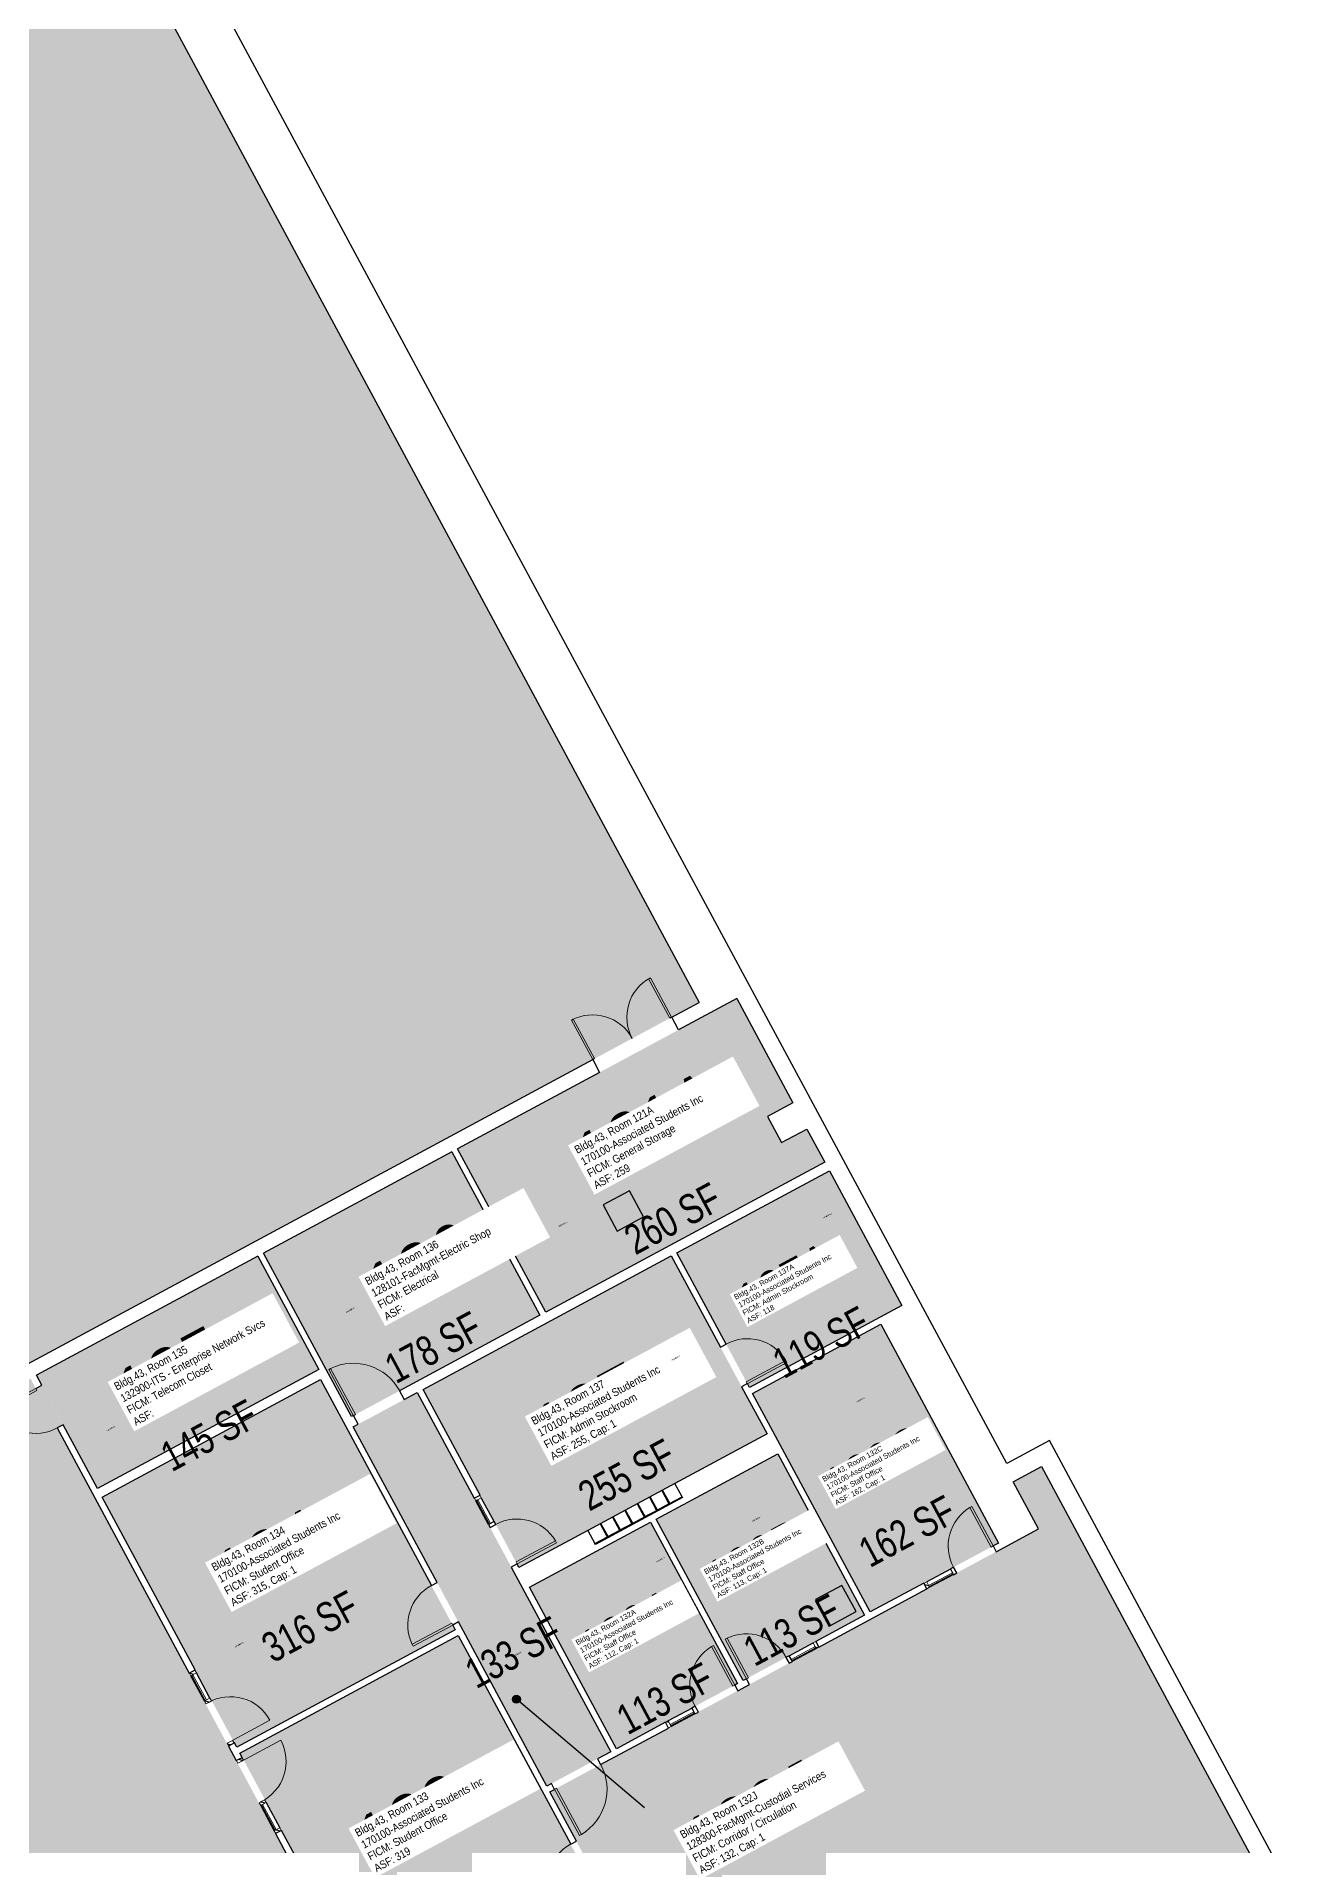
# Model space of a CAD drawing. Header units: inches. Extents: x 69213682 to 69221478, y 27658977 to 27667505.
# Drawn here: x 69218197 to 69219215, y 27664406 to 27665859 of the extents above; entities that cross this region are included whole.
import ezdxf
from ezdxf.enums import TextEntityAlignment as Align

# ---------------------------------------------------------------- set-up
doc = ezdxf.new("R2010")
doc.units = ezdxf.units.IN
doc.header["$LTSCALE"] = 100
doc.header["$MEASUREMENT"] = 0
for name, color, linetype in [('A-DOOR', 2, 'CONTINUOUS'), ('A-FLOR', 3, 'CONTINUOUS'), ('A-GLAZ', 1, 'CONTINUOUS'), ('A-IDEN-RNUM', 7, 'CONTINUOUS'), ('A-IDEN-SNUM', 4, 'CONTINUOUS'), ('A-IDEN-VNUM', 4, 'CONTINUOUS'), ('A-WALL', 5, 'CONTINUOUS'), ('AREA-TEXT', 3, 'CONTINUOUS'), ('Rooms-Category-Color', 7, 'CONTINUOUS'), ('Rooms-College-Color', 7, 'CONTINUOUS'), ('Rooms-Department-Color', 7, 'CONTINUOUS'), ('Rooms-Division-Color', 7, 'CONTINUOUS'), ('Rooms-Information', 7, 'CONTINUOUS')]:
    doc.layers.add(name, color=color, linetype=linetype)
doc.styles.add('CP_AREA', font='arial.ttf', dxfattribs={"height": 15})
doc.styles.add('CP_ROOMSNUMBER', font='arial.ttf', dxfattribs={"height": 1})
doc.styles.add('CP_ROOMVNUMBER', font='arial.ttf', dxfattribs={"width": 0.85, "height": 0.075})

# ---------------------------------------------------------------- blocks, each defined once
blk = doc.blocks.new('Single-Flush - 36_ x 84_ C1 SOLID CORE-190-BACKGROUND Level 1 Parent View')
at = {"layer": 'A-DOOR', "lineweight": 20}
for p, q in [((16.2, -2.6), (16.2, -38.6)), ((18, -2.6), (16.2, -2.6)), ((18, -2.6), (18, -38.6)), ((18, -38.6), (16.2, -38.6))]:
    blk.add_line(p, q, dxfattribs=at)
at = {"layer": 'A-DOOR', "lineweight": 5}
blk.add_arc((18, -2.6), 36.1, 180, 267.2188, dxfattribs=at)
blk = doc.blocks.new('Single-Flush - 36_ x 84_ C1 SOLID CORE-191-BACKGROUND Level 1 Parent View')
at = {"layer": 'A-DOOR', "lineweight": 20}
for p, q in [((16.2, 2.6), (16.2, 38.6)), ((18, 38.6), (16.2, 38.6)), ((18, 2.6), (18, 38.6)), ((18, 2.6), (16.2, 2.6))]:
    blk.add_line(p, q, dxfattribs=at)
at = {"layer": 'A-DOOR', "lineweight": 5}
blk.add_arc((18, 2.6), 36.1, 92.7812, 180, dxfattribs=at)
blk = doc.blocks.new('Double-Flush - 72_ x 84_-1135-BACKGROUND Level 1 Parent View')
at = {"layer": 'A-DOOR', "lineweight": 20}
for p, q in [((-36, 41.8), (-34.3, 41.8)), ((-36, 5.8), (-36, 41.8)), ((-34.3, 5.8), (-34.3, 41.8)), ((34.2, 5.8), (34.2, 41.8)), ((36, 5.8), (36, 41.8)), ((-36, 5.8), (-34.3, 5.8)), ((36, 5.8), (34.2, 5.8))]:
    blk.add_line(p, q, dxfattribs=at)
at = {"layer": 'A-DOOR', "lineweight": 5}
for centre, start, end in [((-36, 5.8), 0, 90), ((36, 5.8), 90, 180)]:
    blk.add_arc(centre, 36, start, end, dxfattribs=at)
blk = doc.blocks.new('Single-Flush - 36_ x 84_-956-BACKGROUND Level 1 Parent View')
at = {"layer": 'A-DOOR', "lineweight": 20}
for p, q in [((16.2, 2.7), (16.2, 38.8)), ((18, 38.8), (16.2, 38.8)), ((18, 2.7), (18, 38.8)), ((18, 2.7), (16.2, 2.7))]:
    blk.add_line(p, q, dxfattribs=at)
at = {"layer": 'A-DOOR', "lineweight": 5}
blk.add_arc((18, 2.7), 36.1, 92.7812, 180, dxfattribs=at)
blk = doc.blocks.new('Single-Flush - 42_ x 84_ C1 SOLID CORE-955-BACKGROUND Level 1 Parent View')
at = {"layer": 'A-DOOR', "lineweight": 20}
for p, q in [((19.2, -3.9), (19.2, -46)), ((21, -3.9), (19.2, -3.9)), ((21, -3.9), (21, -46)), ((21, -46), (19.2, -46))]:
    blk.add_line(p, q, dxfattribs=at)
at = {"layer": 'A-DOOR', "lineweight": 5}
blk.add_arc((21, -3.9), 42.1, 180, 267.6158, dxfattribs=at)
blk = doc.blocks.new('Single-Flush - 42_ x 84_ C1 SOLID CORE-855-BACKGROUND Level 1 Parent View')
at = {"layer": 'A-DOOR', "lineweight": 20}
for p, q in [((19.2, 2.6), (19.2, 44.7)), ((21, 44.7), (19.2, 44.7)), ((21, 2.6), (21, 44.7)), ((21, 2.6), (19.2, 2.6))]:
    blk.add_line(p, q, dxfattribs=at)
at = {"layer": 'A-DOOR', "lineweight": 5}
blk.add_arc((21, 2.6), 42.1, 92.3842, 180, dxfattribs=at)
blk = doc.blocks.new('System Panel - Glazed-544-BACKGROUND Level 1 Parent View')
at = {"layer": 'A-GLAZ', "lineweight": 15}
for p, q in [((10.84375, 1.75), (-10.84375, 1.75)), ((-10.84375, 1.75), (-10.84375, 0.75)), ((-10.84375, 0.75), (10.84375, 0.75)), ((10.84375, 0.75), (10.84375, 1.75))]:
    blk.add_line(p, q, dxfattribs=at)
blk = doc.blocks.new('System Panel - Glazed-542-BACKGROUND Level 1 Parent View')
at = {"layer": 'A-GLAZ', "lineweight": 15}
for p, q in [((10.84375, -0.75), (-10.84375, -0.75)), ((-10.84375, -0.75), (-10.84375, -1.75)), ((-10.84375, -1.75), (10.84375, -1.75)), ((10.84375, -1.75), (10.84375, -0.75))]:
    blk.add_line(p, q, dxfattribs=at)
blk = doc.blocks.new('System Panel - Glazed-539-BACKGROUND Level 1 Parent View')
at = {"layer": 'A-GLAZ', "lineweight": 15}
for p, q in [((10.84375, 1.75), (-10.84375, 1.75)), ((-10.84375, 1.75), (-10.84375, 0.75)), ((-10.84375, 0.75), (10.84375, 0.75)), ((10.84375, 0.75), (10.84375, 1.75))]:
    blk.add_line(p, q, dxfattribs=at)
blk = doc.blocks.new('System Panel - Glazed-536-BACKGROUND Level 1 Parent View')
at = {"layer": 'A-GLAZ', "lineweight": 15}
for p, q in [((10.75, 1.75), (-10.75, 1.75)), ((-10.75, 1.75), (-10.75, 0.75)), ((-10.75, 0.75), (10.75, 0.75)), ((10.75, 0.75), (10.75, 1.75))]:
    blk.add_line(p, q, dxfattribs=at)
blk = doc.blocks.new('Curtain Wall-Store Front-Sgl - Store Front Single Door-258-BACKGROUND Level 1 Parent View')
at = {"layer": 'A-DOOR', "lineweight": 20}
blk.add_line((-18, -0.5), (-18, -36.5), dxfattribs=at)
at = {"layer": 'A-DOOR', "lineweight": 5}
blk.add_arc((-18, -0.5), 36, 270, 1.7978, dxfattribs=at)
blk = doc.blocks.new('Curtain Wall-Store Front-Sgl - Store Front Single Door-257-BACKGROUND Level 1 Parent View')
at = {"layer": 'A-DOOR', "lineweight": 20}
blk.add_line((-18, 0.5), (-18, 36.5), dxfattribs=at)
at = {"layer": 'A-DOOR', "lineweight": 5}
blk.add_arc((-18, 0.5), 36, 358.2022, 90, dxfattribs=at)
blk = doc.blocks.new('System Panel - Glazed-256-BACKGROUND Level 1 Parent View')
at = {"layer": 'A-GLAZ', "lineweight": 15}
for p, q in [((11.5, -0.75), (-11.5, -0.75)), ((-11.5, -0.75), (-11.5, -1.75)), ((-11.5, -1.75), (11.5, -1.75)), ((11.5, -1.75), (11.5, -0.75))]:
    blk.add_line(p, q, dxfattribs=at)
blk = doc.blocks.new('System Panel - Glazed-249-BACKGROUND Level 1 Parent View')
at = {"layer": 'A-GLAZ', "lineweight": 15}
for p, q in [((11.5, 1.75), (-11.5, 1.75)), ((-11.5, 1.75), (-11.5, 0.75)), ((-11.5, 0.75), (11.5, 0.75)), ((11.5, 0.75), (11.5, 1.75))]:
    blk.add_line(p, q, dxfattribs=at)

msp = doc.modelspace()

# ---------------------------------------------------------------- hatches: boundary and pattern name
at = {"layer": 'A-GLAZ', "extrusion": (0, 0, -1)}
h = msp.add_hatch(dxfattribs=at)
h.set_pattern_fill('FP1_108', color=256, angle=61.7104, style=0, pattern_type=2)
h.set_pattern_definition([(16.71, (-69218525.759, 27664695.046), (-6.9, 22.986), []), (16.71, (-69218522.915, 27664700.33), (16.086, 29.887), []), (16.71, (-69218528.602, 27664689.762), (16.086, 29.887), [])])
h.paths.add_polyline_path([(-69218554.9, 27664685), (-69218553.8, 27664687.2), (-69218549.3, 27664684.8), (-69218550.5, 27664682.6)], flags=0)
h = msp.add_hatch(dxfattribs=at)
h.set_pattern_fill('FP1_107', color=256, angle=-28.2896, style=0, pattern_type=2)
h.set_pattern_definition([(16.71, (-69218882, 27664623.97), (-6.9, 22.986), []), (16.71, (-69218879.156, 27664629.253), (16.086, 29.887), []), (16.71, (-69218884.843, 27664618.686), (16.086, 29.887), [])])
h.paths.add_polyline_path([(-69218912.6, 27664617.6), (-69218910.4, 27664616.4), (-69218912.7, 27664612), (-69218914.9, 27664613.2)], flags=0)
h = msp.add_hatch(dxfattribs=at)
h.set_pattern_fill('FP1_106', color=256, angle=-208.2896, style=0, pattern_type=2)
h.set_pattern_definition([(16.71, (-69218796.08, 27664577.726), (-6.9, 22.986), []), (16.71, (-69218793.236, 27664583.01), (16.086, 29.887), []), (16.71, (-69218798.923, 27664572.443), (16.086, 29.887), [])])
h.paths.add_polyline_path([(-69218823.7, 27664564.1), (-69218825.9, 27664565.3), (-69218823.5, 27664569.7), (-69218821.3, 27664568.5)], flags=0)
h = msp.add_hatch(dxfattribs=at)
h.set_pattern_fill('FP1_194', color=256, angle=61.7104, style=0, pattern_type=2)
h.set_pattern_definition([(16.71, (-69218299.844, 27664554.913), (-6.9, 22.986), []), (16.71, (-69218297, 27664560.197), (16.086, 29.887), []), (16.71, (-69218302.688, 27664549.63), (16.086, 29.887), [])])
h.paths.add_polyline_path([(-69218326.1, 27664544.5), (-69218324.9, 27664546.7), (-69218320.5, 27664544.3), (-69218321.6, 27664542.1)], flags=0)
h = msp.add_hatch(dxfattribs=at)
h.set_pattern_fill('FP1_193', color=256, angle=61.7104, style=0, pattern_type=2)
h.set_pattern_definition([(16.71, (-69218311.804, 27664532.692), (-6.9, 22.986), []), (16.71, (-69218308.96, 27664537.976), (16.086, 29.887), []), (16.71, (-69218314.647, 27664527.41), (16.086, 29.887), [])])
h.paths.add_polyline_path([(-69218338.1, 27664522), (-69218337, 27664524.2), (-69218332.5, 27664521.9), (-69218333.7, 27664519.7)], flags=0)
h = msp.add_hatch(dxfattribs=at)
h.set_pattern_fill('FP1_105', color=256, angle=-28.2896, style=0, pattern_type=2)
h.set_pattern_definition([(16.71, (-69218676.59, 27664513.416), (-6.9, 22.986), []), (16.71, (-69218673.746, 27664518.7), (16.086, 29.887), []), (16.71, (-69218679.433, 27664508.132), (16.086, 29.887), [])])
h.paths.add_polyline_path([(-69218705, 27664505.9), (-69218702.8, 27664504.7), (-69218705.2, 27664500.3), (-69218707.4, 27664501.5)], flags=0)
at = {"layer": 'A-GLAZ'}
h = msp.add_hatch(dxfattribs=at)
h.set_pattern_fill('FP1_195', color=256, angle=298.2896, style=0, pattern_type=2)
h.set_pattern_definition([(163.29, (69218330.446, 27664498.055), (-6.9, -22.986), []), (163.29, (69218327.602, 27664503.339), (-29.887, -16.086), []), (163.29, (69218333.29, 27664492.772), (-29.887, -16.086), [])])
h.paths.add_polyline_path([(69218356.4, 27664488.1), (69218355.2, 27664490.3), (69218350.8, 27664488), (69218352, 27664485.8)], flags=0)
h = msp.add_hatch(dxfattribs=at)
h.set_pattern_fill('FP1_189', color=256, angle=118.2896, style=0, pattern_type=2)
h.set_pattern_definition([(163.29, (69218336.66, 27664486.51), (-6.9, -22.986), []), (163.29, (69218333.816, 27664491.793), (-29.887, -16.086), []), (163.29, (69218339.503, 27664481.226), (-29.887, -16.086), [])])
h.paths.add_polyline_path([(69218358.3, 27664474.1), (69218359.4, 27664471.9), (69218363.8, 27664474.3), (69218362.7, 27664476.5)], flags=0)
at = {"layer": 'A-GLAZ', "extrusion": (0, 0, -1)}
h = msp.add_hatch(dxfattribs=at)
h.set_pattern_fill('FP1_187', color=256, angle=-118.2896, style=0, pattern_type=2)
h.set_pattern_definition([(16.71, (-69218355.302, 27664451.872), (-6.9, 22.986), []), (16.71, (-69218352.459, 27664457.155), (16.086, 29.887), []), (16.71, (-69218358.146, 27664446.588), (16.086, 29.887), [])])
h.paths.add_polyline_path([(-69218376.5, 27664440.2), (-69218377.7, 27664438), (-69218382.1, 27664440.4), (-69218380.9, 27664442.6)], flags=0)
h = msp.add_hatch(dxfattribs=at)
h.set_pattern_fill('FP1_188', color=256, angle=-118.2896, style=0, pattern_type=2)
h.set_pattern_definition([(16.71, (-69218367.262, 27664429.65), (-6.9, 22.986), []), (16.71, (-69218364.418, 27664434.934), (16.086, 29.887), []), (16.71, (-69218370.105, 27664424.367), (16.086, 29.887), [])])
h.paths.add_polyline_path([(-69218388.6, 27664417.7), (-69218389.8, 27664415.5), (-69218394.2, 27664417.9), (-69218393, 27664420.1)], flags=0)
at = {"layer": 'A-IDEN-VNUM'}
h = msp.add_hatch(color=256, dxfattribs=at)
edge = h.paths.add_edge_path()
edge.add_arc((69218583.1, 27664523.3), 3.14, 0, 360)
at = {"layer": 'Rooms-Category-Color', "true_color": 0xffe090}
for points in [[(69216885.9, 27665846.7), (69217996.9, 27666444.7), (69218729.8, 27665083), (69217625, 27664488.3), (69217624.3, 27664487.9), (69217624.1, 27664488.3), (69217600.9, 27664531.5), (69217515.6, 27664690), (69217521.3, 27664693.1), (69217339.3, 27665031.2), (69217328.1, 27665025.2), (69217168.8, 27665321), (69217180.1, 27665327.1), (69216998.1, 27665665.2), (69216986.8, 27665659.2)], [(69218202, 27664775.5), (69218197.1, 27664772.9), (69218192.9, 27664780.9), (69218162.1, 27664764.3), (69218156.6, 27664774.4), (69218093.2, 27664740.3), (69218098.6, 27664730.1), (69218065.2, 27664712.1), (69218090.2, 27664665.6), (69218082.8, 27664661.6), (69218099.8, 27664629.9), (69218107.3, 27664633.9), (69218122.6, 27664605.6), (69218106.7, 27664597.1), (69218145.1, 27664525.7), (69218161, 27664534.3), (69218174, 27664510.1), (69218001.4, 27664417.2), (69218039.2, 27664268.2), (69218200.1, 27663461.8), (69218625.3, 27663690.6), (69218644.7, 27663654.5), (69218764.4, 27663718.9), (69218214.2, 27664741.2), (69218219, 27664743.8)]]:
    msp.add_hatch(color=41, dxfattribs=at).paths.add_polyline_path(points)
at = {"layer": 'Rooms-Category-Color', "true_color": 0xe3c5e1}
for points in [[(69218606.6, 27664834.2), (69218535.9, 27664965.5), (69218760, 27665086.1), (69218805, 27665002.4), (69218784.8, 27664991.5), (69218796.1, 27664970.4), (69218816.4, 27664981.3), (69218830.7, 27664954.8)], [(69218712, 27664882), (69218834.4, 27664947.8), (69218892.7, 27664839.5), (69218770.3, 27664773.6)], [(69218508.1, 27664772.2), (69218707.4, 27664879.5), (69218784.4, 27664736.4), (69218585.1, 27664629.1)]]:
    msp.add_hatch(color=254, dxfattribs=at).paths.add_polyline_path(points)
at = {"layer": 'Rooms-Category-Color', "true_color": 0xadadad}
for points in [[(69218531.3, 27664963), (69218602, 27664831.7), (69218450.7, 27664750.3), (69218380, 27664881.6)], [(69218197.7, 27664783.5), (69218375.4, 27664879.1), (69218424.3, 27664788.3), (69218246.6, 27664692.7)], [(69218503.5, 27664769.7), (69218452.1, 27664742.1), (69218607.5, 27664453.5), (69218658.8, 27664481.2)]]:
    msp.add_hatch(color=253, dxfattribs=at).paths.add_polyline_path(points)
at = {"layer": 'Rooms-Category-Color', "true_color": 0xfa9ba3}
for points in [[(69218867.3, 27664593.4), (69218772.8, 27664769), (69218875.8, 27664824.5), (69218970.3, 27664648.8)], [(69218250.3, 27664685.7), (69218425.7, 27664780.1), (69218533.9, 27664579.1), (69218358.5, 27664484.7)], [(69218472.8, 27664272.3), (69218652.8, 27664369.2), (69218609.9, 27664448.9), (69219002.3, 27664660.1), (69218982, 27664697.9), (69219004.9, 27664710.2), (69219194.4, 27664358), (69219171.5, 27664345.7), (69219149, 27664387.5), (69218710.9, 27664151.7), (69218686.5, 27664197.1), (69218552.2, 27664124.8)], [(69218765.2, 27664538.4), (69218695.4, 27664668), (69218792.9, 27664720.5), (69218862.7, 27664590.9)], [(69218663.4, 27664483.6), (69218593.7, 27664613.3), (69218690.8, 27664665.5), (69218760.5, 27664535.9)], [(69218361, 27664480.1), (69218536.4, 27664574.5), (69218645.7, 27664371.3), (69218470.3, 27664276.9)]]:
    msp.add_hatch(color=241, dxfattribs=at).paths.add_polyline_path(points)
at = {"layer": 'Rooms-College-Color', "true_color": 0xadadad}
for points in [[(69216885.9, 27665846.7), (69217996.9, 27666444.7), (69218729.8, 27665083), (69217625, 27664488.3), (69217624.3, 27664487.9), (69217624.1, 27664488.3), (69217600.9, 27664531.5), (69217515.6, 27664690), (69217521.3, 27664693.1), (69217339.3, 27665031.2), (69217328.1, 27665025.2), (69217168.8, 27665321), (69217180.1, 27665327.1), (69216998.1, 27665665.2), (69216986.8, 27665659.2)], [(69218606.6, 27664834.2), (69218535.9, 27664965.5), (69218760, 27665086.1), (69218805, 27665002.4), (69218784.8, 27664991.5), (69218796.1, 27664970.4), (69218816.4, 27664981.3), (69218830.7, 27664954.8)], [(69218531.3, 27664963), (69218602, 27664831.7), (69218450.7, 27664750.3), (69218380, 27664881.6)], [(69218712, 27664882), (69218834.4, 27664947.8), (69218892.7, 27664839.5), (69218770.3, 27664773.6)], [(69218197.7, 27664783.5), (69218375.4, 27664879.1), (69218424.3, 27664788.3), (69218246.6, 27664692.7)], [(69218508.1, 27664772.2), (69218707.4, 27664879.5), (69218784.4, 27664736.4), (69218585.1, 27664629.1)], [(69218867.3, 27664593.4), (69218772.8, 27664769), (69218875.8, 27664824.5), (69218970.3, 27664648.8)], [(69218202, 27664775.5), (69218197.1, 27664772.9), (69218192.9, 27664780.9), (69218162.1, 27664764.3), (69218156.6, 27664774.4), (69218093.2, 27664740.3), (69218098.6, 27664730.1), (69218065.2, 27664712.1), (69218090.2, 27664665.6), (69218082.8, 27664661.6), (69218099.8, 27664629.9), (69218107.3, 27664633.9), (69218122.6, 27664605.6), (69218106.7, 27664597.1), (69218145.1, 27664525.7), (69218161, 27664534.3), (69218174, 27664510.1), (69218001.4, 27664417.2), (69218039.2, 27664268.2), (69218200.1, 27663461.8), (69218625.3, 27663690.6), (69218644.7, 27663654.5), (69218764.4, 27663718.9), (69218214.2, 27664741.2), (69218219, 27664743.8)], [(69218250.3, 27664685.7), (69218425.7, 27664780.1), (69218533.9, 27664579.1), (69218358.5, 27664484.7)], [(69218503.5, 27664769.7), (69218452.1, 27664742.1), (69218607.5, 27664453.5), (69218658.8, 27664481.2)], [(69218472.8, 27664272.3), (69218652.8, 27664369.2), (69218609.9, 27664448.9), (69219002.3, 27664660.1), (69218982, 27664697.9), (69219004.9, 27664710.2), (69219194.4, 27664358), (69219171.5, 27664345.7), (69219149, 27664387.5), (69218710.9, 27664151.7), (69218686.5, 27664197.1), (69218552.2, 27664124.8)], [(69218765.2, 27664538.4), (69218695.4, 27664668), (69218792.9, 27664720.5), (69218862.7, 27664590.9)], [(69218663.4, 27664483.6), (69218593.7, 27664613.3), (69218690.8, 27664665.5), (69218760.5, 27664535.9)], [(69218361, 27664480.1), (69218536.4, 27664574.5), (69218645.7, 27664371.3), (69218470.3, 27664276.9)]]:
    msp.add_hatch(color=253, dxfattribs=at).paths.add_polyline_path(points)
at = {"layer": 'Rooms-Department-Color', "true_color": 0x604aed}
for points in [[(69216885.9, 27665846.7), (69217996.9, 27666444.7), (69218729.8, 27665083), (69217625, 27664488.3), (69217624.3, 27664487.9), (69217624.1, 27664488.3), (69217600.9, 27664531.5), (69217515.6, 27664690), (69217521.3, 27664693.1), (69217339.3, 27665031.2), (69217328.1, 27665025.2), (69217168.8, 27665321), (69217180.1, 27665327.1), (69216998.1, 27665665.2), (69216986.8, 27665659.2)], [(69218606.6, 27664834.2), (69218535.9, 27664965.5), (69218760, 27665086.1), (69218805, 27665002.4), (69218784.8, 27664991.5), (69218796.1, 27664970.4), (69218816.4, 27664981.3), (69218830.7, 27664954.8)], [(69218712, 27664882), (69218834.4, 27664947.8), (69218892.7, 27664839.5), (69218770.3, 27664773.6)], [(69218508.1, 27664772.2), (69218707.4, 27664879.5), (69218784.4, 27664736.4), (69218585.1, 27664629.1)], [(69218867.3, 27664593.4), (69218772.8, 27664769), (69218875.8, 27664824.5), (69218970.3, 27664648.8)], [(69218202, 27664775.5), (69218197.1, 27664772.9), (69218192.9, 27664780.9), (69218162.1, 27664764.3), (69218156.6, 27664774.4), (69218093.2, 27664740.3), (69218098.6, 27664730.1), (69218065.2, 27664712.1), (69218090.2, 27664665.6), (69218082.8, 27664661.6), (69218099.8, 27664629.9), (69218107.3, 27664633.9), (69218122.6, 27664605.6), (69218106.7, 27664597.1), (69218145.1, 27664525.7), (69218161, 27664534.3), (69218174, 27664510.1), (69218001.4, 27664417.2), (69218039.2, 27664268.2), (69218200.1, 27663461.8), (69218625.3, 27663690.6), (69218644.7, 27663654.5), (69218764.4, 27663718.9), (69218214.2, 27664741.2), (69218219, 27664743.8)], [(69218250.3, 27664685.7), (69218425.7, 27664780.1), (69218533.9, 27664579.1), (69218358.5, 27664484.7)], [(69218472.8, 27664272.3), (69218652.8, 27664369.2), (69218609.9, 27664448.9), (69219002.3, 27664660.1), (69218982, 27664697.9), (69219004.9, 27664710.2), (69219194.4, 27664358), (69219171.5, 27664345.7), (69219149, 27664387.5), (69218710.9, 27664151.7), (69218686.5, 27664197.1), (69218552.2, 27664124.8)], [(69218765.2, 27664538.4), (69218695.4, 27664668), (69218792.9, 27664720.5), (69218862.7, 27664590.9)], [(69218663.4, 27664483.6), (69218593.7, 27664613.3), (69218690.8, 27664665.5), (69218760.5, 27664535.9)], [(69218361, 27664480.1), (69218536.4, 27664574.5), (69218645.7, 27664371.3), (69218470.3, 27664276.9)]]:
    msp.add_hatch(color=173, dxfattribs=at).paths.add_polyline_path(points)
at = {"layer": 'Rooms-Department-Color', "true_color": 0xacacac}
for points in [[(69218531.3, 27664963), (69218602, 27664831.7), (69218450.7, 27664750.3), (69218380, 27664881.6)], [(69218197.7, 27664783.5), (69218375.4, 27664879.1), (69218424.3, 27664788.3), (69218246.6, 27664692.7)], [(69218503.5, 27664769.7), (69218452.1, 27664742.1), (69218607.5, 27664453.5), (69218658.8, 27664481.2)]]:
    msp.add_hatch(color=253, dxfattribs=at).paths.add_polyline_path(points)
at = {"layer": 'Rooms-Division-Color', "true_color": 0x604aed}
for points in [[(69216885.9, 27665846.7), (69217996.9, 27666444.7), (69218729.8, 27665083), (69217625, 27664488.3), (69217624.3, 27664487.9), (69217624.1, 27664488.3), (69217600.9, 27664531.5), (69217515.6, 27664690), (69217521.3, 27664693.1), (69217339.3, 27665031.2), (69217328.1, 27665025.2), (69217168.8, 27665321), (69217180.1, 27665327.1), (69216998.1, 27665665.2), (69216986.8, 27665659.2)], [(69218606.6, 27664834.2), (69218535.9, 27664965.5), (69218760, 27665086.1), (69218805, 27665002.4), (69218784.8, 27664991.5), (69218796.1, 27664970.4), (69218816.4, 27664981.3), (69218830.7, 27664954.8)], [(69218712, 27664882), (69218834.4, 27664947.8), (69218892.7, 27664839.5), (69218770.3, 27664773.6)], [(69218508.1, 27664772.2), (69218707.4, 27664879.5), (69218784.4, 27664736.4), (69218585.1, 27664629.1)], [(69218867.3, 27664593.4), (69218772.8, 27664769), (69218875.8, 27664824.5), (69218970.3, 27664648.8)], [(69218202, 27664775.5), (69218197.1, 27664772.9), (69218192.9, 27664780.9), (69218162.1, 27664764.3), (69218156.6, 27664774.4), (69218093.2, 27664740.3), (69218098.6, 27664730.1), (69218065.2, 27664712.1), (69218090.2, 27664665.6), (69218082.8, 27664661.6), (69218099.8, 27664629.9), (69218107.3, 27664633.9), (69218122.6, 27664605.6), (69218106.7, 27664597.1), (69218145.1, 27664525.7), (69218161, 27664534.3), (69218174, 27664510.1), (69218001.4, 27664417.2), (69218039.2, 27664268.2), (69218200.1, 27663461.8), (69218625.3, 27663690.6), (69218644.7, 27663654.5), (69218764.4, 27663718.9), (69218214.2, 27664741.2), (69218219, 27664743.8)], [(69218250.3, 27664685.7), (69218425.7, 27664780.1), (69218533.9, 27664579.1), (69218358.5, 27664484.7)], [(69218472.8, 27664272.3), (69218652.8, 27664369.2), (69218609.9, 27664448.9), (69219002.3, 27664660.1), (69218982, 27664697.9), (69219004.9, 27664710.2), (69219194.4, 27664358), (69219171.5, 27664345.7), (69219149, 27664387.5), (69218710.9, 27664151.7), (69218686.5, 27664197.1), (69218552.2, 27664124.8)], [(69218765.2, 27664538.4), (69218695.4, 27664668), (69218792.9, 27664720.5), (69218862.7, 27664590.9)], [(69218663.4, 27664483.6), (69218593.7, 27664613.3), (69218690.8, 27664665.5), (69218760.5, 27664535.9)], [(69218361, 27664480.1), (69218536.4, 27664574.5), (69218645.7, 27664371.3), (69218470.3, 27664276.9)]]:
    msp.add_hatch(color=173, dxfattribs=at).paths.add_polyline_path(points)
at = {"layer": 'Rooms-Division-Color', "true_color": 0xadadad}
for points in [[(69218531.3, 27664963), (69218602, 27664831.7), (69218450.7, 27664750.3), (69218380, 27664881.6)], [(69218197.7, 27664783.5), (69218375.4, 27664879.1), (69218424.3, 27664788.3), (69218246.6, 27664692.7)], [(69218503.5, 27664769.7), (69218452.1, 27664742.1), (69218607.5, 27664453.5), (69218658.8, 27664481.2)]]:
    msp.add_hatch(color=253, dxfattribs=at).paths.add_polyline_path(points)

# ---------------------------------------------------------------- linework, layer by layer
at = {"layer": 'A-FLOR'}
for p, q in [((69218710.4, 27664696.6), (69218699.9, 27664690.9)), ((69218716.1, 27664686), (69218710.4, 27664696.6)), ((69218680.7, 27664680.6), (69218670.2, 27664674.9)), ((69218690.6, 27664685.9), (69218680.1, 27664680.2)), ((69218680.1, 27664680.2), (69218685.7, 27664669.7)), ((69218686.4, 27664670), (69218680.7, 27664680.6)), ((69218700.5, 27664691.2), (69218690, 27664685.6)), ((69218690, 27664685.6), (69218695.7, 27664675)), ((69218696.3, 27664675.3), (69218690.6, 27664685.9)), ((69218695.7, 27664675), (69218706.2, 27664680.7)), ((69218699.9, 27664690.9), (69218705.6, 27664680.3)), ((69218706.2, 27664680.7), (69218700.5, 27664691.2)), ((69218705.6, 27664680.3), (69218716.1, 27664686)), ((69218660.9, 27664669.9), (69218650.3, 27664664.2)), ((69218670.8, 27664675.2), (69218660.2, 27664669.6)), ((69218660.2, 27664669.6), (69218665.9, 27664659)), ((69218666.6, 27664659.3), (69218660.9, 27664669.9)), ((69218670.2, 27664674.9), (69218675.8, 27664664.3)), ((69218676.5, 27664664.7), (69218670.8, 27664675.2)), ((69218675.8, 27664664.3), (69218686.4, 27664670)), ((69218685.7, 27664669.7), (69218696.3, 27664675.3)), ((69218651, 27664664.6), (69218640.4, 27664658.9)), ((69218640.4, 27664658.9), (69218646.1, 27664648.3)), ((69218646.1, 27664648.3), (69218656.7, 27664654)), ((69218650.3, 27664664.2), (69218656, 27664653.7)), ((69218656.7, 27664654), (69218651, 27664664.6)), ((69218656, 27664653.7), (69218666.6, 27664659.3)), ((69218665.9, 27664659), (69218676.5, 27664664.7)), ((69218844.4, 27664614.8), (69218823.3, 27664603.4)), ((69218855.8, 27664593.7), (69218844.4, 27664614.8)), ((69218823.3, 27664603.4), (69218834.7, 27664582.3)), ((69218834.7, 27664582.3), (69218855.8, 27664593.7))]:
    msp.add_line(p, q, dxfattribs=at)
at = {"layer": 'A-GLAZ', "lineweight": 20, "extrusion": (0, 0, -1)}
for p, q in [((69218553.8, 27664687.2), (69218549.3, 27664684.8)), ((69218549.3, 27664684.8), (69218550.5, 27664682.6)), ((69218550.5, 27664682.6), (69218554.9, 27664685)), ((69218554.9, 27664685), (69218553.8, 27664687.2)), ((69218912.6, 27664617.6), (69218910.4, 27664616.4)), ((69218910.4, 27664616.4), (69218912.7, 27664612)), ((69218914.9, 27664613.2), (69218912.6, 27664617.6)), ((69218912.7, 27664612), (69218914.9, 27664613.2)), ((69218823.5, 27664569.7), (69218821.3, 27664568.5)), ((69218821.3, 27664568.5), (69218823.7, 27664564.1)), ((69218825.9, 27664565.3), (69218823.5, 27664569.7)), ((69218823.7, 27664564.1), (69218825.9, 27664565.3)), ((69218324.9, 27664546.7), (69218320.5, 27664544.3)), ((69218320.5, 27664544.3), (69218321.6, 27664542.1)), ((69218321.6, 27664542.1), (69218326.1, 27664544.5)), ((69218326.1, 27664544.5), (69218324.9, 27664546.7)), ((69218337, 27664524.2), (69218332.5, 27664521.9)), ((69218332.5, 27664521.9), (69218333.7, 27664519.7)), ((69218333.7, 27664519.7), (69218338.1, 27664522)), ((69218338.1, 27664522), (69218337, 27664524.2)), ((69218705, 27664505.9), (69218702.8, 27664504.7)), ((69218707.4, 27664501.5), (69218705, 27664505.9)), ((69218702.8, 27664504.7), (69218705.2, 27664500.3)), ((69218705.2, 27664500.3), (69218707.4, 27664501.5)), ((69218380.9, 27664442.6), (69218376.5, 27664440.2)), ((69218376.5, 27664440.2), (69218377.7, 27664438)), ((69218377.7, 27664438), (69218382.1, 27664440.4)), ((69218382.1, 27664440.4), (69218380.9, 27664442.6)), ((69218393, 27664420.1), (69218388.6, 27664417.7)), ((69218389.8, 27664415.5), (69218394.2, 27664417.9)), ((69218394.2, 27664417.9), (69218393, 27664420.1)), ((69218388.6, 27664417.7), (69218389.8, 27664415.5))]:
    msp.add_line(p, q, dxfattribs=at)
at = {"layer": 'A-GLAZ'}
for p, q in [((69218560.7, 27664663.7), (69218550.5, 27664682.6)), ((69218565.1, 27664666.1), (69218554.9, 27664685)), ((69218931.7, 27664627.9), (69218912.6, 27664617.6)), ((69218934, 27664623.4), (69218914.9, 27664613.2)), ((69218802.2, 27664558.2), (69218821.3, 27664568.5)), ((69218804.6, 27664553.8), (69218823.7, 27664564.1)), ((69218332.5, 27664521.9), (69218321.6, 27664542.1)), ((69218337, 27664524.2), (69218326.1, 27664544.5)), ((69218724.1, 27664516.1), (69218705, 27664505.9)), ((69218726.5, 27664511.7), (69218707.4, 27664501.5)), ((69218377.7, 27664438), (69218388.6, 27664417.7)), ((69218382.1, 27664440.4), (69218393, 27664420.1))]:
    msp.add_line(p, q, dxfattribs=at)
at = {"layer": 'A-GLAZ', "lineweight": 20}
for p, q in [((69218355.2, 27664490.3), (69218350.8, 27664488)), ((69218350.8, 27664488), (69218352, 27664485.8)), ((69218352, 27664485.8), (69218356.4, 27664488.1)), ((69218356.4, 27664488.1), (69218355.2, 27664490.3)), ((69218362.7, 27664476.5), (69218358.3, 27664474.1)), ((69218363.8, 27664474.3), (69218362.7, 27664476.5)), ((69218358.3, 27664474.1), (69218359.4, 27664471.9)), ((69218359.4, 27664471.9), (69218363.8, 27664474.3))]:
    msp.add_line(p, q, dxfattribs=at)
at = {"layer": 'A-IDEN-VNUM'}
msp.add_line((69218685.9, 27664436.2), (69218583.1, 27664523.3), dxfattribs=at)
msp.add_circle((69218583.1, 27664523.3), 3.14, dxfattribs=at)
at = {"layer": 'A-WALL'}
for p, q in [((69218976.8, 27664712.8), (69218017.4, 27666495.5)), ((69217996.9, 27666444.7), (69218729.8, 27665083)), ((69218707.8, 27665071.2), (69218729.8, 27665083)), ((69218760, 27665086.1), (69218713.3, 27665060.9)), ((69218760, 27665086.1), (69218805, 27665002.4)), ((69218713.3, 27665060.9), (69218707.8, 27665071.2)), ((69218156.5, 27664774.5), (69218644.4, 27665037.1)), ((69218644.4, 27665037.1), (69218649.9, 27665026.8)), ((69218649.9, 27665026.8), (69218535.9, 27664965.5)), ((69218805, 27665002.4), (69218784.8, 27664991.5)), ((69218784.8, 27664991.5), (69218796.1, 27664970.4)), ((69218796.1, 27664970.4), (69218816.4, 27664981.3)), ((69218816.4, 27664981.3), (69218830.7, 27664954.8)), ((69218531.3, 27664963), (69218380, 27664881.6)), ((69218531.3, 27664963), (69218602, 27664831.7)), ((69218606.6, 27664834.2), (69218535.9, 27664965.5)), ((69218830.7, 27664954.8), (69218606.6, 27664834.2)), ((69218712, 27664882), (69218834.4, 27664947.8)), ((69218834.4, 27664947.8), (69218892.7, 27664839.5)), ((69218673.8, 27664931.8), (69218652.7, 27664920.4)), ((69218685.2, 27664910.7), (69218673.8, 27664931.8)), ((69218652.7, 27664920.4), (69218664, 27664899.3)), ((69218664, 27664899.3), (69218685.2, 27664910.7)), ((69218375.4, 27664879.1), (69218197.7, 27664783.5)), ((69218375.4, 27664879.1), (69218424.3, 27664788.3)), ((69218450.7, 27664750.3), (69218380, 27664881.6)), ((69218508.1, 27664772.2), (69218707.4, 27664879.5)), ((69218707.4, 27664879.5), (69218746.9, 27664806)), ((69218751.5, 27664808.5), (69218712, 27664882)), ((69218892.7, 27664839.5), (69218770.3, 27664773.6)), ((69218602, 27664831.7), (69218489.2, 27664771)), ((69218772.8, 27664769), (69218875.8, 27664824.5)), ((69218875.8, 27664824.5), (69218970.3, 27664648.8)), ((69218746.9, 27664806), (69218751.5, 27664808.5)), ((69218202, 27664775.5), (69218197.7, 27664783.5)), ((69218424.3, 27664788.3), (69218246.6, 27664692.7)), ((69218197.1, 27664772.9), (69218202, 27664775.5)), ((69218250.3, 27664685.7), (69218425.7, 27664780.1)), ((69218425.7, 27664780.1), (69218514.8, 27664614.6)), ((69218489.2, 27664771), (69218492.9, 27664764.1)), ((69218492.9, 27664764.1), (69218503.5, 27664769.7)), ((69218503.5, 27664769.7), (69218549.2, 27664684.8)), ((69218553.9, 27664687.3), (69218508.1, 27664772.2)), ((69218768.6, 27664776.8), (69218763.9, 27664774.3)), ((69218763.9, 27664774.3), (69218784.4, 27664736.4)), ((69218770.3, 27664773.6), (69218768.6, 27664776.8)), ((69218867.3, 27664593.4), (69218772.8, 27664769)), ((69218219, 27664743.8), (69218214.2, 27664741.2)), ((69218214.2, 27664741.2), (69218320.2, 27664544.2)), ((69218246.6, 27664692.7), (69218219, 27664743.8)), ((69218452.2, 27664751.1), (69218450.7, 27664750.3)), ((69218452.1, 27664742.1), (69218456, 27664744.2)), ((69218519.4, 27664617.1), (69218452.1, 27664742.1)), ((69218456, 27664744.2), (69218452.2, 27664751.1)), ((69218784.4, 27664736.4), (69218710.4, 27664696.6)), ((69219011.2, 27664731.2), (69218976.8, 27664712.8)), ((69219215.4, 27664351.7), (69219011.2, 27664731.2)), ((69218695.4, 27664668), (69218792.9, 27664720.5)), ((69218792.9, 27664720.5), (69218862.7, 27664590.9)), ((69218982, 27664697.9), (69219004.9, 27664710.2)), ((69219004.9, 27664710.2), (69219194.4, 27664358)), ((69219002.3, 27664660.1), (69218982, 27664697.9)), ((69218325.1, 27664546.8), (69218250.3, 27664685.7)), ((69218549.2, 27664684.8), (69218553.9, 27664687.3)), ((69218716.5, 27664685.3), (69218646.5, 27664647.7)), ((69218716.1, 27664686), (69218716.5, 27664685.3)), ((69218565.2, 27664666.1), (69218560.6, 27664663.6)), ((69218566.5, 27664663.7), (69218565.2, 27664666.1)), ((69218593.7, 27664613.3), (69218690.8, 27664665.5)), ((69218690.8, 27664665.5), (69218760.5, 27664535.9)), ((69218765.2, 27664538.4), (69218695.4, 27664668)), ((69218560.6, 27664663.6), (69218561.9, 27664661.2)), ((69218561.9, 27664661.2), (69218566.5, 27664663.7)), ((69218640.4, 27664658.9), (69218585.1, 27664629.1)), ((69218968.4, 27664641.8), (69219002.3, 27664660.1)), ((69218646.5, 27664647.7), (69218646.1, 27664648.3)), ((69218970.3, 27664648.8), (69218965.9, 27664646.4)), ((69218965.9, 27664646.4), (69218968.4, 27664641.8)), ((69218583.6, 27664632), (69218579, 27664629.5)), ((69218579, 27664629.5), (69218658.8, 27664481.2)), ((69218585.1, 27664629.1), (69218583.6, 27664632)), ((69218934.2, 27664629.4), (69218931.6, 27664628)), ((69218931.6, 27664628), (69218934.1, 27664623.3)), ((69218934.1, 27664623.3), (69218936.7, 27664624.8)), ((69218936.7, 27664624.8), (69218934.2, 27664629.4)), ((69218514.8, 27664614.6), (69218519.4, 27664617.1)), ((69218663.4, 27664483.6), (69218593.7, 27664613.3)), ((69218826, 27664565.1), (69218912.8, 27664611.9)), ((69218910.3, 27664616.5), (69218867.3, 27664593.4)), ((69218912.8, 27664611.9), (69218910.3, 27664616.5)), ((69218533.9, 27664579.1), (69218358.5, 27664484.7)), ((69218536.5, 27664585.4), (69218531.9, 27664582.9)), ((69218531.9, 27664582.9), (69218533.9, 27664579.1)), ((69218607.5, 27664453.5), (69218536.5, 27664585.4)), ((69218862.7, 27664590.9), (69218823.5, 27664569.8)), ((69218361, 27664480.1), (69218536.4, 27664574.5)), ((69218536.4, 27664574.5), (69218626.7, 27664406.8)), ((69218823.5, 27664569.8), (69218826, 27664565.1)), ((69218802.2, 27664558.3), (69218799.5, 27664556.9)), ((69218799.5, 27664556.9), (69218802, 27664552.3)), ((69218802, 27664552.3), (69218804.7, 27664553.7)), ((69218804.7, 27664553.7), (69218802.2, 27664558.3)), ((69218320.2, 27664544.2), (69218325.1, 27664546.8)), ((69218760.5, 27664535.9), (69218758.4, 27664534.7)), ((69218758.4, 27664534.7), (69218760.9, 27664530.1)), ((69218760.9, 27664530.1), (69218770.3, 27664535.2)), ((69218767.8, 27664539.8), (69218765.2, 27664538.4)), ((69218770.3, 27664535.2), (69218767.8, 27664539.8)), ((69218726.7, 27664517.7), (69218724, 27664516.2)), ((69218724, 27664516.2), (69218726.5, 27664511.6)), ((69218726.5, 27664511.6), (69218729.2, 27664513)), ((69218729.2, 27664513), (69218726.7, 27664517.7)), ((69218650.7, 27664470.8), (69218705.2, 27664500.2)), ((69218702.7, 27664504.8), (69218663.4, 27664483.6)), ((69218705.2, 27664500.2), (69218702.7, 27664504.8)), ((69218356.6, 27664488.3), (69218351.8, 27664485.6)), ((69218351.8, 27664485.6), (69218358, 27664474)), ((69218358.5, 27664484.7), (69218356.6, 27664488.3)), ((69218358, 27664474), (69218362.9, 27664476.6)), ((69218362.9, 27664476.6), (69218361, 27664480.1)), ((69218658.8, 27664481.2), (69218648.3, 27664475.5)), ((69218648.3, 27664475.5), (69218650.7, 27664470.8)), ((69218611.3, 27664455.6), (69218607.5, 27664453.5)), ((69218609.9, 27664448.9), (69218613.8, 27664450.9)), ((69218631.3, 27664409.2), (69218609.9, 27664448.9)), ((69218613.8, 27664450.9), (69218611.3, 27664455.6)), ((69218394.4, 27664418), (69218389.6, 27664415.4)), ((69218470.3, 27664276.9), (69218394.4, 27664418)), ((69218389.6, 27664415.4), (69218473.6, 27664259.2)), ((69218626.7, 27664406.8), (69218631.3, 27664409.2))]:
    msp.add_line(p, q, dxfattribs=at)

# ---------------------------------------------------------------- block references
at = {"layer": 'A-DOOR'}
for name, p, rotation in [('Double-Flush - 72_ x 84_-1135-BACKGROUND Level 1 Parent View', (69218678.8, 27665049), 28.28964835649788), ('Single-Flush - 36_ x 84_ C1 SOLID CORE-191-BACKGROUND Level 1 Parent View', (69218757.7, 27664791.4), 298.2896483564979), ('Single-Flush - 42_ x 84_ C1 SOLID CORE-955-BACKGROUND Level 1 Parent View', (69218472.6, 27664757.6), 208.2896483564979), ('Single-Flush - 36_ x 84_-956-BACKGROUND Level 1 Parent View', (69218208.1, 27664758.4), 118.2896483564979), ('Single-Flush - 36_ x 84_ C1 SOLID CORE-191-BACKGROUND Level 1 Parent View', (69218572.8, 27664646.6), 298.2896483564979), ('Single-Flush - 36_ x 84_ C1 SOLID CORE-191-BACKGROUND Level 1 Parent View', (69218951.3, 27664635.6), 28.28964835649788), ('Single-Flush - 36_ x 84_ C1 SOLID CORE-190-BACKGROUND Level 1 Parent View', (69218525.7, 27664600), 298.2896483564979), ('Single-Flush - 36_ x 84_ C1 SOLID CORE-190-BACKGROUND Level 1 Parent View', (69218784.9, 27664546), 208.2896483564979), ('Single-Flush - 36_ x 84_ C1 SOLID CORE-191-BACKGROUND Level 1 Parent View', (69218743.8, 27664523.9), 28.28964835649788), ('Curtain Wall-Store Front-Sgl - Store Front Single Door-258-BACKGROUND Level 1 Parent View', (69218344.5, 27664505), 118.2896483564979), ('Curtain Wall-Store Front-Sgl - Store Front Single Door-257-BACKGROUND Level 1 Parent View', (69218370.2, 27664457.2), 298.2896483564979), ('Single-Flush - 42_ x 84_ C1 SOLID CORE-855-BACKGROUND Level 1 Parent View', (69218631, 27664463.2), 208.2896483564979), ('Single-Flush - 36_ x 84_ C1 SOLID CORE-190-BACKGROUND Level 1 Parent View', (69218637.5, 27664392.1), 298.2896483564979)]:
    msp.add_blockref(name, p, dxfattribs=dict(at, rotation=rotation))
at = {"layer": 'A-GLAZ'}
for name, p, rotation in [('System Panel - Glazed-536-BACKGROUND Level 1 Parent View', (69218557.8, 27664674.3), 118.2896483564979), ('System Panel - Glazed-539-BACKGROUND Level 1 Parent View', (69218923.3, 27664620.5), 208.2896483564979), ('System Panel - Glazed-542-BACKGROUND Level 1 Parent View', (69218813, 27664561.1), 28.28964835649788), ('System Panel - Glazed-249-BACKGROUND Level 1 Parent View', (69218329.3, 27664533.2), 118.2896483564979), ('System Panel - Glazed-544-BACKGROUND Level 1 Parent View', (69218715.7, 27664508.8), 208.2896483564979), ('System Panel - Glazed-256-BACKGROUND Level 1 Parent View', (69218385.3, 27664429.1), 298.2896483564979)]:
    msp.add_blockref(name, p, dxfattribs=dict(at, rotation=rotation))

# ---------------------------------------------------------------- texts
at = {"layer": 'A-IDEN-RNUM', "style": 'CP_ROOMSNUMBER', "width": 0.85}
for s, p in [('0137-A0', (69218829.7, 27664909.4)), ('0121-A0', (69218617.3, 27664902.6)), ('0136-00', (69218446.5, 27664833.7)), ('0137-00', (69218708.1, 27664795.1)), ('0132-C0', (69218856, 27664761.4)), ('0135-00', (69218254.4, 27664738.5)), ('0132-B0', (69218772.5, 27664665.7)), ('0132-A0', (69218695.7, 27664633.2)), ('0134-00', (69218357.5, 27664564.9)), ('0132-J0', (69218580.9, 27664557.3))]:
    msp.add_text(s, height=1, rotation=28.29, dxfattribs=at).set_placement(p)
at = {"layer": 'A-IDEN-SNUM', "style": 'CP_ROOMSNUMBER', "width": 0.85}
for s, p in [('04300137A0', (69218829.7, 27664909.4)), ('04300121A0', (69218617.3, 27664902.6)), ('0430013600', (69218446.5, 27664833.7)), ('0430013700', (69218708.1, 27664795.1)), ('04300132C0', (69218856, 27664761.4)), ('0430013500', (69218254.4, 27664738.5)), ('04300132B0', (69218772.5, 27664665.7)), ('04300132A0', (69218695.7, 27664633.2)), ('0430013400', (69218357.5, 27664564.9)), ('04300132J0', (69218580.9, 27664557.3))]:
    msp.add_text(s, height=1, rotation=28.29, dxfattribs=at).set_placement(p)
at = {"layer": 'A-IDEN-VNUM', "style": 'CP_ROOMVNUMBER', "width": 0.85}
for s, height, p in [('121A', 45, (69218691.1, 27664982.1)), ('136', 45, (69218507.6, 27664868.3)), ('137A', 30, (69218800.9, 27664859.1)), ('135', 45, (69218306.9, 27664784.2)), ('137', 45, (69218642.8, 27664754.8)), ('132C', 30, (69218871.7, 27664711.4)), ('134', 45, (69218386.9, 27664637.9)), ('132B', 30, (69218776.3, 27664636.7)), ('132A', 30, (69218674.3, 27664580.6)), ('133', 45, (69218500.3, 27664425.5)), ('132J', 45, (69218775, 27664429.5))]:
    msp.add_text(s, height=height, rotation=28.29, dxfattribs=at).set_placement(p, align=Align.MIDDLE)
at = {"layer": 'AREA-TEXT', "style": 'CP_AREA', "width": 0.75}
for s, p in [('260 SF', (69218708.6, 27664909.5)), ('119 SF', (69218827.7, 27664810.1)), ('178 SF', (69218516.3, 27664806)), ('145 SF', (69218336.3, 27664735.3)), ('255 SF', (69218671.6, 27664703.7)), ('162 SF', (69218896.9, 27664658.3)), ('316 SF', (69218417.4, 27664581.8)), ('113 SF', (69218804.3, 27664578.9)), ('133 SF', (69218580.8, 27664561)), ('113 SF', (69218702.4, 27664524))]:
    msp.add_text(s, height=24, rotation=28.29, dxfattribs=at).set_placement(p, align=Align.MIDDLE_CENTER)

# ---------------------------------------------------------------- next in the draw order: texts
at = {"layer": 'Rooms-Information', "attachment_point": 7, "rotation": 28.29, "style": 'CP_ROOMVNUMBER', "bg_fill": 3, "box_fill_scale": 1.5, "bg_fill_color": 256, "bg_fill_true_color": 13158600, "bg_fill_transparency": 0}
for s, insert, char_height, width in [('Bldg.43, Room 121A^M^J170100-Associated Students Inc^M^JFICM: General Storage^M^JASF: 259', (69218647.2, 27664932.9), 6.429, 144), ('Bldg.43, Room 137A^M^J170100-Associated Students Inc^M^JFICM: Admin Stockroom^M^JASF: 118', (69218769.5, 27664825.1), 4.286, 96), ('Bldg.43, Room 135^M^J132900-ITS - Enterprise Network Svcs^M^JFICM: Telecom Closet^M^JASF: ', (69218277.5, 27664742.8), 6.429, 144), ('Bldg.43, Room 137^M^J170100-Associated Students Inc^M^JFICM: Admin Stockroom^M^JASF: 255, Cap: 1', (69218613.4, 27664713.4), 6.429, 144), ('Bldg.43, Room 134^M^J170100-Associated Students Inc^M^JFICM: Student Office^M^JASF: 315, Cap: 1', (69218356.6, 27664596), 6.429, 144), ('Bldg.43, Room 132A^M^J170100-Associated Students Inc^M^JFICM: Staff Office^M^JASF: 112, Cap: 1', (69218642.9, 27664546.6), 4.286, 96), ('Bldg.43, Room 133^M^J170100-Associated Students Inc^M^JFICM: Student Office^M^JASF: 319', (69218470.9, 27664384.2), 6.429, 144), ('Bldg.43, Room 132J^M^J128300-FacMgmt-Custodial Services^M^JFICM: Corridor / Circulation^M^JASF: 132, Cap: 1', (69218732.8, 27664381.2), 6.4286, 144)]:
    msp.add_mtext(s, dxfattribs=dict(at, insert=insert, char_height=char_height, width=width))

# ---------------------------------------------------------------- next in the draw order: texts
for s, insert, char_height, width in [('Bldg.43, Room 136^M^J128101-FacMgmt-Electric Shop^M^JFICM: Electrical^M^JASF: ', (69218479, 27664827.3), 6.429, 144), ('Bldg.43, Room 132B^M^J170100-Associated Students Inc^M^JFICM: Staff Office^M^JASF: 113, Cap: 1', (69218746, 27664603.4), 4.286, 96)]:
    msp.add_mtext(s, dxfattribs=dict(at, insert=insert, char_height=char_height, width=width))

# ---------------------------------------------------------------- next in the draw order: texts
at = {"layer": 'Rooms-Information', "insert": (69218840.9, 27664677.8), "char_height": 4.286, "width": 96, "attachment_point": 7, "rotation": 28.29, "style": 'CP_ROOMVNUMBER', "bg_fill": 3, "box_fill_scale": 1.5, "bg_fill_color": 256, "bg_fill_true_color": 13158600, "bg_fill_transparency": 0}
msp.add_mtext('Bldg.43, Room 132C^M^J170100-Associated Students Inc^M^JFICM: Staff Office^M^JASF: 162, Cap: 1', dxfattribs=at)

doc.saveas('drawing.dxf')
